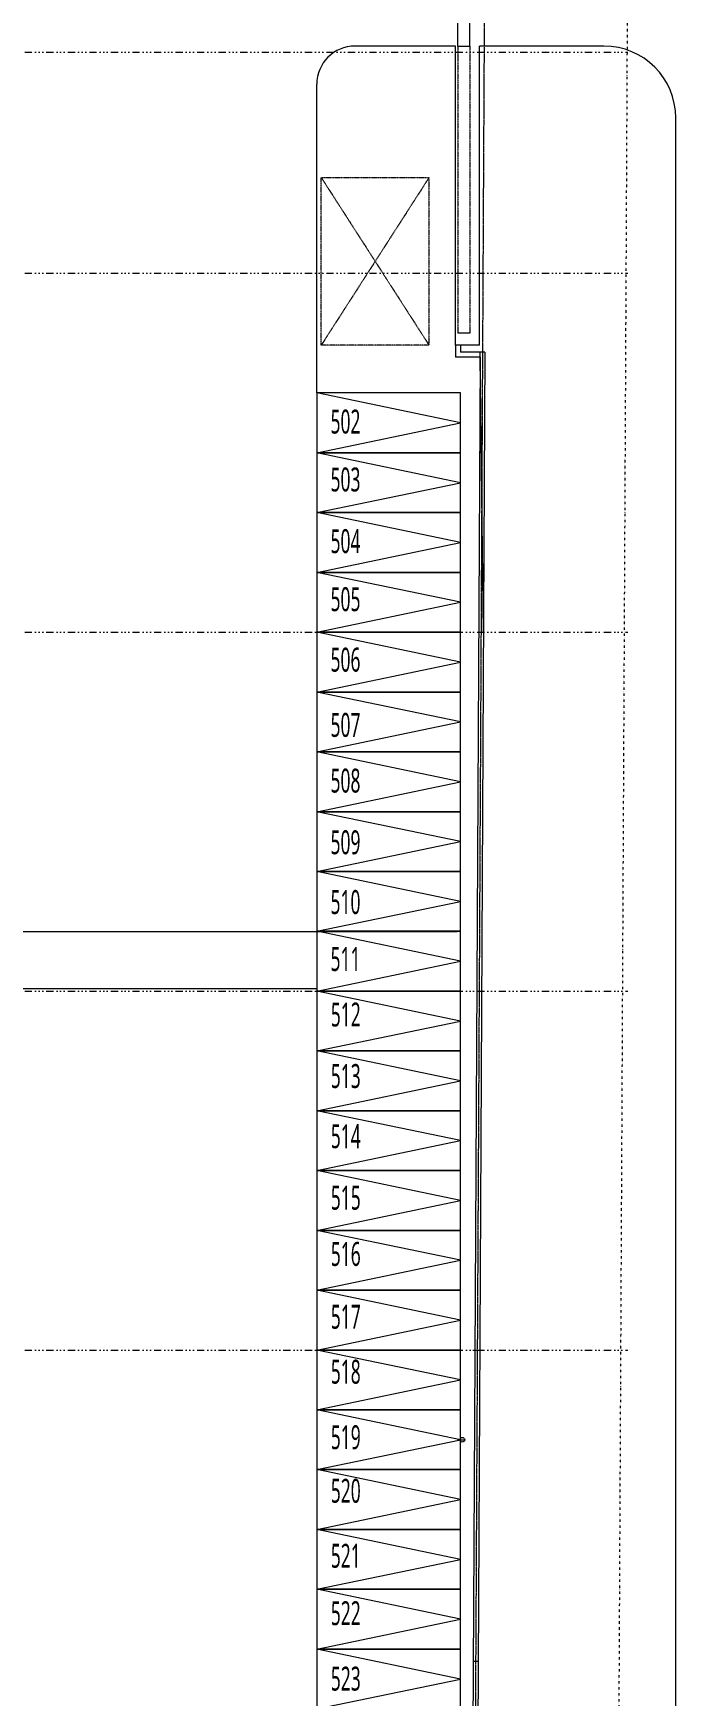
# Model space of a CAD drawing. Header units: millimetres. Extents: x -32710 to 654186, y -254124 to 420220.
# Drawn here: x 294954 to 321800, y 30550 to 100034 of the extents above; entities that cross this region are included whole.
import ezdxf

# ---------------------------------------------------------------- set-up
doc = ezdxf.new("R2010")
doc.units = ezdxf.units.MM
doc.header["$LTSCALE"] = 1000
for name, pattern in [('H12PL1$0$DIVIDEX2', [0.25, 0.1, -0.05, 0, -0.05, 0, -0.05]), ('H12PL1$0$JJP_三點線', [0.9, 0.3, -0.15, 0, -0.15, 0, -0.15, 0, -0.15]), ('H12PL1$0$雨水排水_路_最新$0$CENTERK3', [0.2749, 0.25, -0.0083, 0.0083, -0.0083]), ('H12PL1$0$雨水排水_路_最新$0$DOTK1', [0.01, 0.005, -0.005])]:
    doc.linetypes.add(name, pattern=pattern)
for name, color, linetype in [('H12PL1$0$S-GRID', 252, 'Continuous'), ('H12PL1$0$全區配置圖_匯入NEWCUB用_13_0', 252, 'Continuous'), ('H12PL1$0$全區配置圖_匯入NEWCUB用_13_PKG', 252, 'Continuous'), ('H12PL1$0$全區配置圖_匯入NEWCUB用_13_SITE', 252, 'Continuous'), ('H12PL1$0$全區配置圖_匯入NEWCUB用_13_雨水排水経路図最新$0$SUGATAD', 252, 'Continuous'), ('MD-20250424-增加TRAY與FS主管位置調整', 7, 'Continuous')]:
    doc.layers.add(name, color=color, linetype=linetype)
doc.styles.add('H12PL1$0$Standard', font='Microsoft JhengHei.ttf', dxfattribs={"width": 0.8})

# ---------------------------------------------------------------- blocks, each defined once
blk = doc.blocks.new('H12PL1')
at = {"layer": 'H12PL1$0$S-GRID', "linetype": 'H12PL1$0$JJP_三點線', "lineweight": 0}
for p, q in [((-29000, 99250), (289600, 99250)), ((289600, 99250), (290600, 99250)), ((-29000, 90000), (289600, 90000)), ((289600, 90000), (290600, 90000)), ((-29000, 75000), (289600, 75000)), ((289600, 75000), (290600, 75000)), ((-29000, 60000), (289600, 60000)), ((289600, 60000), (290600, 60000)), ((-29000, 45000), (289600, 45000)), ((289600, 45000), (290600, 45000))]:
    blk.add_line(p, q, dxfattribs=at)
at = {"layer": 'H12PL1$0$全區配置圖_匯入NEWCUB用_13_PKG', "lineweight": 0, "flags": 128}
for points in [[(277600, 82500), (283600, 83750), (277600, 85000)], [(277600, 80000), (283600, 81250), (277600, 82500)], [(277600, 77500), (283600, 78750), (277600, 80000)], [(277600, 75000), (283600, 76250), (277600, 77500)], [(277600, 72500), (283600, 73750), (277600, 75000)], [(277600, 70000), (283600, 71250), (277600, 72500)], [(277600, 67500), (283600, 68750), (277600, 70000)], [(277600, 65000), (283600, 66250), (277600, 67500)], [(277600, 62500), (283600, 63750), (277600, 65000)], [(277600, 60000), (283600, 61250), (277600, 62500)], [(277600, 57500), (283600, 58750), (277600, 60000)], [(277600, 55000), (283600, 56250), (277600, 57500)], [(277600, 52500), (283600, 53750), (277600, 55000)], [(277600, 50000), (283600, 51250), (277600, 52500)], [(277600, 47500), (283600, 48750), (277600, 50000)], [(277600, 45000), (283600, 46250), (277600, 47500)], [(277600, 42500), (283600, 43750), (277600, 45000)], [(277600, 40000), (283600, 41250), (277600, 42500)], [(277600, 37500), (283600, 38750), (277600, 40000)], [(277600, 35000), (283600, 36250), (277600, 37500)], [(277600, 32500), (283600, 33750), (277600, 35000)], [(277600, 30000), (283600, 31250), (277600, 32500)]]:
    blk.add_lwpolyline(points, dxfattribs=at)
for points in [[(277600, 82500), (283600, 82500), (283600, 85000), (277600, 85000)], [(277600, 80000), (283600, 80000), (283600, 82500), (277600, 82500)], [(277600, 77500), (283600, 77500), (283600, 80000), (277600, 80000)], [(277600, 75000), (283600, 75000), (283600, 77500), (277600, 77500)], [(277600, 72500), (283600, 72500), (283600, 75000), (277600, 75000)], [(277600, 70000), (283600, 70000), (283600, 72500), (277600, 72500)], [(277600, 67500), (283600, 67500), (283600, 70000), (277600, 70000)], [(277600, 65000), (283600, 65000), (283600, 67500), (277600, 67500)], [(277600, 62500), (283600, 62500), (283600, 65000), (277600, 65000)], [(277600, 60000), (283600, 60000), (283600, 62500), (277600, 62500)], [(277600, 57500), (283600, 57500), (283600, 60000), (277600, 60000)], [(277600, 55000), (283600, 55000), (283600, 57500), (277600, 57500)], [(277600, 52500), (283600, 52500), (283600, 55000), (277600, 55000)], [(277600, 50000), (283600, 50000), (283600, 52500), (277600, 52500)], [(277600, 47500), (283600, 47500), (283600, 50000), (277600, 50000)], [(277600, 45000), (283600, 45000), (283600, 47500), (277600, 47500)], [(277600, 42500), (283600, 42500), (283600, 45000), (277600, 45000)], [(277600, 40000), (283600, 40000), (283600, 42500), (277600, 42500)], [(277600, 37500), (283600, 37500), (283600, 40000), (277600, 40000)], [(277600, 35000), (283600, 35000), (283600, 37500), (277600, 37500)], [(277600, 32500), (283600, 32500), (283600, 35000), (277600, 35000)], [(277600, 30000), (283600, 30000), (283600, 32500), (277600, 32500)]]:
    blk.add_lwpolyline(points, close=True, dxfattribs=at)
at = {"layer": 'H12PL1$0$全區配置圖_匯入NEWCUB用_13_SITE', "lineweight": 0}
blk.add_line((277600, 85000), (277600, 97900), dxfattribs=at)
blk.add_arc((279200, 97900), 1600, 90, 180, dxfattribs=at)
at = {"layer": 'H12PL1$0$全區配置圖_匯入NEWCUB用_13_雨水排水経路図最新$0$SUGATAD', "lineweight": 0}
for p, q in [((283495.9, 99500), (283495.9, 111500)), ((283995.9, 99500), (283995.9, 111500)), ((283400, 99500), (279200, 99500)), ((283400, 87000), (283400, 99500)), ((283495.9, 99500), (283995.9, 99500)), ((284400, 87000), (284400, 99500)), ((289600, 99500), (284400, 99500)), ((292600, 3771.7), (292600, 96500)), ((284400, 87000), (283400, 87000)), ((283400, 87000), (283400, 86500)), ((283995.9, 87500), (283495.9, 87500)), ((283600, 87000), (283600, 86700)), ((284423.8, 86500), (283400, 86500)), ((284624.9, 86700), (283600, 86700)), ((284423.8, 86500), (283991.8, 3766)), ((284624.9, 86700), (284191.8, 3765)), ((284423.8, 86500), (284423.8, 86700)), ((284563.8, 75000), (284423.8, 86500)), ((284363.8, 75000), (284563.8, 75000)), ((262200, 62497.7), (283469.4, 62497.7)), ((277589.2, 60100), (262150, 60100)), ((284207.1, 45000), (284407.1, 45000)), ((283480, 41250), (283780, 41250)), ((284128.8, 32000), (284328.8, 32000))]:
    blk.add_line(p, q, dxfattribs=at)
at = {"layer": 'H12PL1$0$全區配置圖_匯入NEWCUB用_13_雨水排水経路図最新$0$SUGATAD', "linetype": 'H12PL1$0$雨水排水_路_最新$0$CENTERK3', "lineweight": 0}
blk.add_line((284623, 105500), (284091.8, 3765.5), dxfattribs=at)
at = {"layer": 'H12PL1$0$全區配置圖_匯入NEWCUB用_13_雨水排水経路図最新$0$SUGATAD', "linetype": 'H12PL1$0$雨水排水_路_最新$0$DOTK1', "lineweight": 0}
for p, q in [((283495.9, 99500), (283495.9, 87500)), ((283995.9, 99500), (283995.9, 87500)), ((277789.2, 94000), (282289.2, 87000)), ((282289.2, 94000), (277789.2, 87000))]:
    blk.add_line(p, q, dxfattribs=at)
at = {"layer": 'H12PL1$0$全區配置圖_匯入NEWCUB用_13_雨水排水経路図最新$0$SUGATAD', "linetype": 'H12PL1$0$DIVIDEX2', "lineweight": 0, "flags": 128}
blk.add_lwpolyline([(290616.8, 109970.5), (290091.7, 3735.9, -0.0807329), (288341.6, -6706.2, -0.2653443), (282102.6, -12956.4, -0.0824856), (263351.4, -16066.2), (-40102.6, -15992)], format="xyb", dxfattribs=at)
at = {"layer": 'H12PL1$0$全區配置圖_匯入NEWCUB用_13_雨水排水経路図最新$0$SUGATAD', "linetype": 'H12PL1$0$雨水排水_路_最新$0$DOTK1', "lineweight": 0, "flags": 128}
blk.add_lwpolyline([(277789.2, 94000), (282289.2, 94000), (282289.2, 87000), (277789.2, 87000)], close=True, dxfattribs=at)
at = {"layer": 'H12PL1$0$全區配置圖_匯入NEWCUB用_13_雨水排水経路図最新$0$SUGATAD', "lineweight": 0}
blk.add_circle((283680.9, 41250), 100, dxfattribs=at)
blk.add_arc((289600, 96500), 3000, 0, 90, dxfattribs=at)
at = {"layer": 'H12PL1$0$全區配置圖_匯入NEWCUB用_13_0', "linetype": 'Continuous', "lineweight": 0, "char_height": 1000, "attachment_point": 7, "style": 'H12PL1$0$Standard'}
for s, insert in [('\\A1;{\\W0.56;502}', (278174.6, 83289.9)), ('\\A1;{\\W0.56;503}', (278174.8, 80870)), ('\\A1;{\\W0.56;504}', (278174.8, 78293.2)), ('\\A1;{\\W0.56;505}', (278174.8, 75865.6)), ('\\A1;{\\W0.56;506}', (278174.8, 73338.5)), ('\\A1;{\\W0.56;507}', (278174.8, 70612.5)), ('\\A1;{\\W0.56;508}', (278174.8, 68284.3)), ('\\A1;{\\W0.56;509}', (278174.8, 65707.5)), ('\\A1;{\\W0.56;510}', (278174.8, 63207.5)), ('\\A1;{\\W0.56;511}', (278174.8, 60826.9)), ('\\A1;{\\W0.56;512}', (278185.4, 58508.3)), ('\\A1;{\\W0.56;513}', (278185.4, 55937.5)), ('\\A1;{\\W0.56;514}', (278185.4, 53421.7)), ('\\A1;{\\W0.56;515}', (278185.4, 50850.9)), ('\\A1;{\\W0.56;516}', (278185.4, 48500.6)), ('\\A1;{\\W0.56;517}', (278185.4, 45874.6)), ('\\A1;{\\W0.56;518}', (278185.4, 43579.4)), ('\\A1;{\\W0.56;519}', (278185.4, 40843.1)), ('\\A1;{\\W0.56;520}', (278185.4, 38603.1)), ('\\A1;{\\W0.56;521}', (278185.4, 35885.7)), ('\\A1;{\\W0.56;522}', (278185.4, 33487.6)), ('\\A1;{\\W0.56;523}', (278185.4, 30751.2))]:
    blk.add_mtext(s, dxfattribs=dict(at, insert=insert))

msp = doc.modelspace()

# ---------------------------------------------------------------- block references
at = {"layer": 'MD-20250424-增加TRAY與FS主管位置調整', "color": 8}
msp.add_blockref('H12PL1', (29200, 0), dxfattribs=at)

doc.saveas('drawing.dxf')
